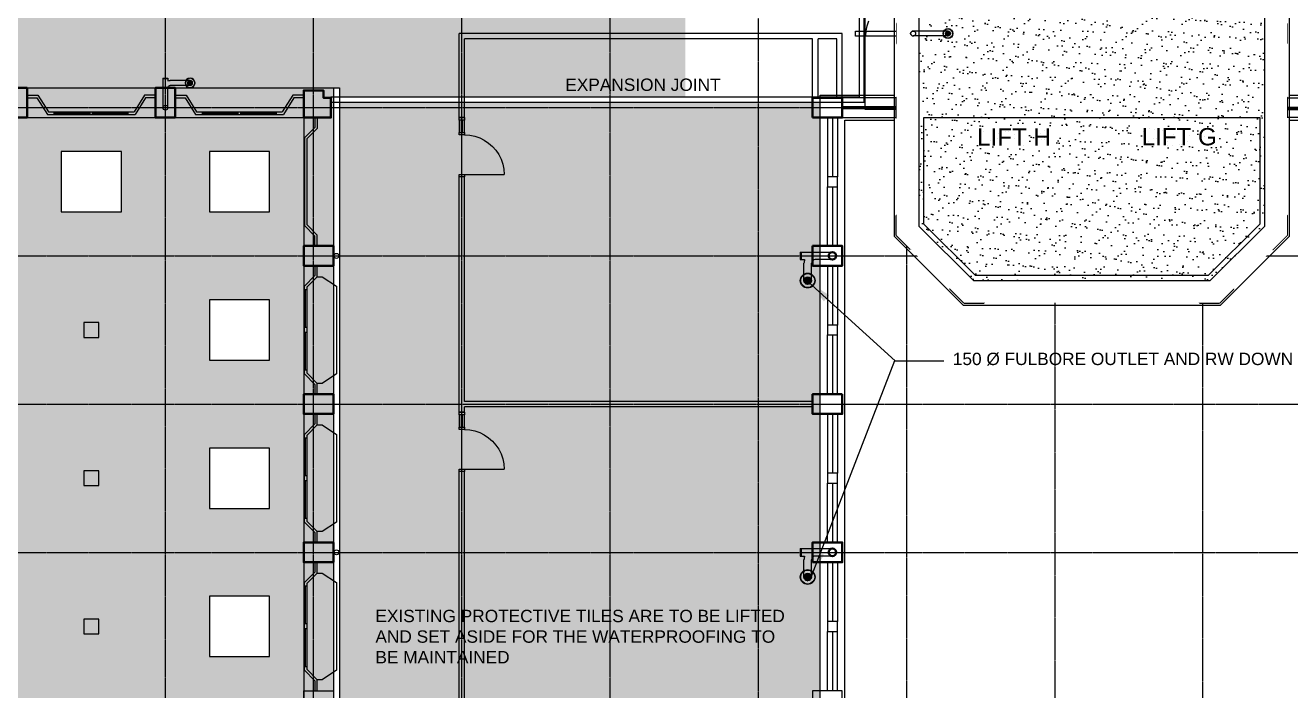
# Model space of a CAD drawing. Header units: millimetres. Extents: x -49883 to 118742, y -18440 to 67826.
# Drawn here: x 6632 to 32242, y 24976 to 38443 of the extents above; entities that cross this region are included whole.
import ezdxf

# ---------------------------------------------------------------- set-up
doc = ezdxf.new("R2010")
doc.units = ezdxf.units.MM
doc.set_wipeout_variables(frame=1)
doc.linetypes.add('PCENTRE', pattern=[50.8, 31.75, -6.35, 6.35, -6.35])
doc.linetypes.add('PCENTRE2', pattern=[28.575, 19.05, -3.175, 3.175, -3.175])
for name, color, linetype in [('Boundaries_and_building_grids', 140, 'PCENTRE2'), ('Fifth Floor - General', 1, 'Continuous'), ('Fifth Floor - Hatch', 1, 'Continuous'), ('Fifth Floor - Roofs', 2, 'Continuous'), ('Fifth Floor - Structural Members', 5, 'Continuous'), ('Fourth Floor - General', 1, 'Continuous'), ('Fourth Floor - Hatch', 1, 'Continuous'), ('Fourth Floor - Roofs', 2, 'Continuous'), ('Fourth Floor - Stairs', 8, 'Continuous'), ('Fourth Floor - Structural Members', 5, 'Continuous'), ('Fourth Floor - Text and Leaders', 1, 'Continuous'), ('Third Floor - Curtain Walls', 1, 'Continuous'), ('Third Floor - Doors Windows and Openings', 1, 'Continuous'), ('Third Floor - Railings', 2, 'Continuous'), ('Third Floor - Stairs', 8, 'Continuous'), ('Third Floor - Structural Members', 5, 'Continuous'), ('Third Floor - Walls', 3, 'Continuous')]:
    doc.layers.add(name, color=color, linetype=linetype)
doc.styles.add('Arial1', font='arial.ttf')
doc.dimstyles.new('ISO-25', dxfattribs={"dimtxt": 2.5, "dimasz": 2.5, "dimexe": 1.25, "dimexo": 0.625, "dimtad": 1, "dimtxsty": 'Standard', "dimcen": 2.5, "dimadec": 0, "dimazin": 0, "dimtfac": 1, "dimtmove": 0, "dimatfit": 3, "dimfxl": 1, "dimarcsym": 0})
pattern_1 = [(0, (0, 0), (0, 314.325), [228.6, -85.725]), (90, (0, 0), (-314.325, 2e-14), [228.6, -85.725])]

# ---------------------------------------------------------------- blocks, each defined once
blk = doc.blocks.new('100Outlet(1)')
at = {"layer": 'Fourth Floor - Roofs', "linetype": 'Continuous', "lineweight": -3}
for p, q in [((-50, 1163), (50, 1163)), ((-50, 0), (-50, 1163)), ((50, 1163), (50, 0))]:
    blk.add_line(p, q, dxfattribs=at)
blk.add_circle((0, 0), 50, dxfattribs=at)
blk = doc.blocks.new('100FullboreOnly')
at = {"layer": 'Fifth Floor - Roofs', "linetype": 'Continuous'}
h = blk.add_hatch(dxfattribs=at)
h.set_pattern_fill('lines', color=256, scale=6.25, style=0)
h.set_pattern_definition([(0, (-14929.808, 245.063), (0, 6.25), [])])
h.paths.add_polyline_path([(-550, -500, -1), (-450, -500, -1)])
at = {"layer": 'Fifth Floor - Roofs', "linetype": 'Continuous', "lineweight": -3}
for p, q in [((-535, -465), (-35, 35)), ((-465, -535), (35, -35))]:
    blk.add_line(p, q, dxfattribs=at)
blk.add_circle((0, 0), 50, dxfattribs=at)
at = {"layer": 'Fifth Floor - Roofs', "linetype": 'Continuous'}
for radius in [100, 93.8, 50, 50]:
    blk.add_circle((-500, -500), radius, dxfattribs=at)
at = {"layer": 'Fifth Floor - Roofs', "linetype": 'Continuous', "lineweight": -3}
blk.add_arc((0, 0), 50, 315, 135, dxfattribs=at)
blk = doc.blocks.new('OffSetFullbore')
at = {"layer": 'Fourth Floor - Roofs', "linetype": 'Continuous'}
h = blk.add_hatch(dxfattribs=at)
h.set_pattern_fill('lines', color=256, scale=6.25, style=0)
h.set_pattern_definition([(0, (-14818.7696, 134.024), (0, 6.25), [])])
h.paths.add_polyline_path([(-550, -500, -1), (-450, -500, -1)])
at = {"layer": 'Fourth Floor - Roofs', "linetype": 'Continuous', "lineweight": -3}
for p, q in [((-600, 50), (0, 50)), ((-600, 50), (-600, -50)), ((-590, 50), (-590, -50)), ((-600, -50), (-541, -50)), ((-550, -500), (-550, -100)), ((-450, -500), (-450, -100)), ((0, -50), (-400, -50))]:
    blk.add_line(p, q, dxfattribs=at)
at = {"layer": 'Fourth Floor - Roofs', "linetype": 'Continuous'}
for radius in [100, 93.8, 50, 50]:
    blk.add_circle((-500, -500), radius, dxfattribs=at)
at = {"layer": 'Fourth Floor - Roofs', "linetype": 'Continuous', "lineweight": -3}
for centre, radius, start, end in [((0, 0), 50, 270, 90), ((-400, -100), 150, 160.5288, 180), ((-400, -100), 50, 90, 180)]:
    blk.add_arc(centre, radius, start, end, dxfattribs=at)
blk = doc.blocks.new('OffSetFullbore150')
at = {"layer": 'Fourth Floor - Roofs', "linetype": 'Continuous'}
h = blk.add_hatch(dxfattribs=at)
h.set_pattern_fill('lines', color=256, scale=9.375, style=0)
h.set_pattern_definition([(0, (-22228.1545, 201.036), (0, 9.375), [])])
h.paths.add_polyline_path([(-575, -500, -1), (-425, -500, -1)])
at = {"layer": 'Fourth Floor - Roofs', "linetype": 'Continuous', "lineweight": -3}
for p, q in [((-650, 75), (0, 75)), ((-650, 75), (-650, -75)), ((-635, 75), (-635, -75)), ((-650, -75), (-562, -75)), ((-575, -500), (-575, -150)), ((-425, -500), (-425, -150)), ((0, -75), (-350, -75))]:
    blk.add_line(p, q, dxfattribs=at)
at = {"layer": 'Fourth Floor - Roofs', "linetype": 'Continuous'}
for radius in [150, 141, 75, 75]:
    blk.add_circle((-500, -500), radius, dxfattribs=at)
at = {"layer": 'Fourth Floor - Roofs', "linetype": 'Continuous', "lineweight": -3}
for centre, radius, start, end in [((0, 0), 75, 270, 90), ((-350, -150), 225, 160.5288, 180), ((-350, -150), 75, 90, 180)]:
    blk.add_arc(centre, radius, start, end, dxfattribs=at)

msp = doc.modelspace()

# ---------------------------------------------------------------- hatches: boundary and pattern name
at = {"layer": 'Fourth Floor - Hatch', "linetype": 'Continuous'}
h = msp.add_hatch(dxfattribs=at)
h.set_pattern_fill('ANGLE', color=8, scale=45, style=0)
h.set_pattern_definition(pattern_1)
h.paths.add_polyline_path([(-1643, 43326), (19993, 43326), (19993, 36986), (12994, 36986), (12994, 37176), (-1643, 37176)])
at = {"layer": 'Fourth Floor - Hatch', "linetype": 'Continuous', "lineweight": -3}
h = msp.add_hatch(dxfattribs=at)
h.set_pattern_fill('DOTS', color=8, scale=75, angle=30, style=0)
h.paths.add_polyline_path([(-14933, 37176), (12867, 37176), (12867, 10046), (9667, 10046), (9667, 9976), (9267, 9976), (9267, 10046), (6667, 10046), (6667, 9976), (6267, 9976), (6267, 10046), (3667, 10046), (3667, 9976), (3267, 9976), (3267, 10046), (667, 10046), (667, 9976), (267, 9976), (267, 10046), (-2333, 10046), (-2333, 9976), (-2733, 9976), (-2733, 10046), (-5333, 10046), (-5333, 9976), (-5733, 9976), (-5733, 10046), (-8333, 10046), (-8333, 9976), (-8733, 9976), (-8733, 10046), (-11333, 10046), (-11333, 9976), (-11733, 9976), (-11733, 10046), (-14933, 10046)])
h.paths.add_polyline_path([(-13643, 11886), (-13643, 10666), (-12423, 10666), (-12423, 11886)])
h.paths.add_polyline_path([(-10643, 11886), (-10643, 10666), (-9423, 10666), (-9423, 11886)])
h.paths.add_polyline_path([(-7643, 11886), (-7643, 10666), (-6423, 10666), (-6423, 11886)])
h.paths.add_polyline_path([(-4643, 11886), (-4643, 10666), (-3423, 10666), (-3423, 11886)])
h.paths.add_polyline_path([(-1643, 11886), (-1643, 10666), (-423, 10666), (-423, 11886)])
h.paths.add_polyline_path([(1357, 11886), (1357, 10666), (2577, 10666), (2577, 11886)])
h.paths.add_polyline_path([(4357, 11886), (4357, 10666), (5577, 10666), (5577, 11886)])
h.paths.add_polyline_path([(7357, 11886), (7357, 10666), (8577, 10666), (8577, 11886)])
h.paths.add_polyline_path([(10357, 11886), (10357, 10666), (11577, 10666), (11577, 11886)])
h.paths.add_polyline_path([(10357, 14886), (10357, 13666), (11577, 13666), (11577, 14886)])
h.paths.add_polyline_path([(10357, 17886), (10357, 16666), (11577, 16666), (11577, 17886)])
h.paths.add_polyline_path([(10357, 20886), (10357, 19666), (11577, 19666), (11577, 20886)])
h.paths.add_polyline_path([(10357, 23886), (10357, 22666), (11577, 22666), (11577, 23886)])
h.paths.add_polyline_path([(10357, 26886), (10357, 25666), (11577, 25666), (11577, 26886)])
h.paths.add_polyline_path([(10357, 29886), (10357, 28666), (11577, 28666), (11577, 29886)])
h.paths.add_polyline_path([(10357, 32886), (10357, 31666), (11577, 31666), (11577, 32886)])
h.paths.add_polyline_path([(10357, 35886), (10357, 34666), (11577, 34666), (11577, 35886)])
h.paths.add_polyline_path([(7357, 35886), (7357, 34666), (8577, 34666), (8577, 35886)])
h.paths.add_polyline_path([(4357, 35886), (4357, 34666), (5577, 34666), (5577, 35886)])
h.paths.add_polyline_path([(1357, 35886), (1357, 34666), (2577, 34666), (2577, 35886)])
h.paths.add_polyline_path([(-1643, 35886), (-1643, 34666), (-423, 34666), (-423, 35886)])
h.paths.add_polyline_path([(-4643, 35886), (-4643, 34666), (-3423, 34666), (-3423, 35886)])
h.paths.add_polyline_path([(-7643, 35886), (-7643, 34666), (-6423, 34666), (-6423, 35886)])
h.paths.add_polyline_path([(-10643, 35886), (-10643, 34666), (-9423, 34666), (-9423, 35886)])
h.paths.add_polyline_path([(-13643, 35886), (-13643, 34666), (-12423, 34666), (-12423, 35886)])
h.paths.add_polyline_path([(-13643, 32886), (-13643, 31666), (-12423, 31666), (-12423, 32886)])
h.paths.add_polyline_path([(-13643, 29886), (-13643, 28666), (-12423, 28666), (-12423, 29886)])
h.paths.add_polyline_path([(-13643, 26886), (-13643, 25666), (-12423, 25666), (-12423, 26886)])
h.paths.add_polyline_path([(-13643, 23886), (-13643, 22666), (-12423, 22666), (-12423, 23886)])
h.paths.add_polyline_path([(-13643, 20886), (-13643, 19666), (-12423, 19666), (-12423, 20886)])
h.paths.add_polyline_path([(-13643, 17886), (-13643, 16666), (-12423, 16666), (-12423, 17886)])
h.paths.add_polyline_path([(-13643, 14886), (-13643, 13666), (-12423, 13666), (-12423, 14886)])
h.paths.add_polyline_path([(-4643, 26886), (-4643, 25666), (-3423, 25666), (-3423, 26886)])
h.paths.add_polyline_path([(-1643, 26886), (-1643, 25666), (-423, 25666), (-423, 26886)])
h.paths.add_polyline_path([(1357, 26886), (1357, 25666), (2577, 25666), (2577, 26886)])
h.paths.add_polyline_path([(-4643, 23886), (-4643, 22666), (-3423, 22666), (-3423, 23886)])
h.paths.add_polyline_path([(-1643, 23886), (-1643, 22666), (-423, 22666), (-423, 23886)])
h.paths.add_polyline_path([(1357, 23886), (1357, 22666), (2577, 22666), (2577, 23886)])
h.paths.add_polyline_path([(-4643, 20886), (-4643, 19666), (-3423, 19666), (-3423, 20886)])
h.paths.add_polyline_path([(-1643, 20886), (-1643, 19666), (-423, 19666), (-423, 20886)])
h.paths.add_polyline_path([(1357, 20886), (1357, 19666), (2577, 19666), (2577, 20886)])
at = {"layer": 'Fourth Floor - Hatch', "linetype": 'Continuous'}
h = msp.add_hatch(dxfattribs=at)
h.set_pattern_fill('ANGLE', color=8, scale=45, style=0)
h.set_pattern_definition(pattern_1)
h.paths.add_polyline_path([(12994, 36886), (22717, 36886), (22717, 14886), (12994, 14886)])

# ---------------------------------------------------------------- linework, layer by layer
at = {"layer": 'Boundaries_and_building_grids', "color": 140, "linetype": 'PCENTRE', "lineweight": -3}
for p, q in [((9467, -11774), (9467, 60140)), ((12467, -11774), (12467, 60145)), ((15467, -11774), (15467, 60150)), ((18467, -11774), (18467, 60156)), ((21467, 60161), (21467, -11774)), ((24467, 60167), (24467, -6274)), ((27467, 60172), (27467, -6274)), ((30467, -6274), (30467, 60177)), ((-49883, 36776), (47817, 36776)), ((-49883, 33776), (47817, 33776)), ((-49883, 30776), (47817, 30776)), ((-49883, 27776), (47817, 27776))]:
    msp.add_line(p, q, dxfattribs=at)
at = {"layer": 'Fifth Floor - Structural Members', "color": 8, "linetype": 'Continuous', "lineweight": -3}
msp.add_circle((9467, 36776, 13800), 50, dxfattribs=at)
at = {"layer": 'Fourth Floor - Roofs', "color": 1, "linetype": 'Continuous', "lineweight": -3}
for p, q in [((23627, 36736, 13800), (23627, 42816, 13800)), ((23507, 42576, 13800), (23507, 36986, 13800)), ((23607, 36886, 13800), (23607, 42676, 13800)), ((-14933, 37176, 13800), (12867, 37176, 13800)), ((23507, 36986, 13800), (12817, 36986, 13800)), ((12817, 36886, 13800), (23607, 36886, 13800)), ((24267, 36736, 13800), (23627, 36736, 13800)), ((32167, 36736, 13800), (33007, 36736, 13800))]:
    msp.add_line(p, q, dxfattribs=at)
at = {"layer": 'Fourth Floor - Roofs', "color": 2, "linetype": 'Continuous', "lineweight": -3}
for p, q in [((12867, 37176, 13800), (12867, 9601, 13800)), ((12867, 37176, 13800), (12994, 37176, 13800)), ((12994, 37176, 13800), (12994, 9601, 13800))]:
    msp.add_line(p, q, dxfattribs=at)
at = {"layer": 'Fourth Floor - Roofs', "color": 3, "linetype": 'Continuous'}
for p, q in [((22717, 37026, 13800), (24217, 37026, 13800)), ((22717, 12526, 13800), (22717, 37026, 13800)), ((23217, 36526, 13800), (24217, 36526, 13800)), ((23217, 13026, 13800), (23217, 36526, 13800)), ((32217, 36526, 13800), (33117, 36526, 13800))]:
    msp.add_line(p, q, dxfattribs=at)
at = {"layer": 'Fourth Floor - Roofs', "color": 3, "linetype": 'Continuous', "lineweight": -3}
msp.add_line((32217, 37026, 13800), (33617, 37026, 13800), dxfattribs=at)
at = {"layer": 'Fourth Floor - Roofs', "color": 1, "linetype": 'Continuous'}
for p, q in [((-14333, 36576, 13800), (12267, 36576, 13800)), ((12267, 36576, 13800), (12267, 10046, 13800))]:
    msp.add_line(p, q, dxfattribs=at)
at = {"layer": 'Fourth Floor - Roofs', "color": 1, "linetype": 'Continuous', "lineweight": -3, "elevation": 13800}
for points in [[(7357, 35886), (7357, 34666), (8577, 34666), (8577, 35886)], [(10357, 35886), (10357, 34666), (11577, 34666), (11577, 35886)], [(10357, 32886), (10357, 31666), (11577, 31666), (11577, 32886)], [(7817, 32426), (7817, 32126), (8117, 32126), (8117, 32426)], [(10357, 29886), (10357, 28666), (11577, 28666), (11577, 29886)], [(7817, 29426), (7817, 29126), (8117, 29126), (8117, 29426)], [(7817, 29426), (7817, 29126), (8117, 29126), (8117, 29426)], [(10357, 26886), (10357, 25666), (11577, 25666), (11577, 26886)], [(7817, 26426), (7817, 26126), (8117, 26126), (8117, 26426)]]:
    msp.add_lwpolyline(points, close=True, dxfattribs=at)
at = {"layer": 'Fourth Floor - Roofs', "color": 1, "linetype": 'Continuous', "lineweight": -3}
for centre in [(12931, 33776, 13800), (12931, 27776, 13800)]:
    msp.add_circle(centre, 50, dxfattribs=at)
at = {"layer": 'Fourth Floor - Stairs', "color": 8, "linetype": 'Continuous'}
for p, q in [((25465, 34848, 13800), (27565, 36498, 13800)), ((25465, 36498, 13800), (27565, 34848, 13800)), ((28901, 34848, 13800), (31001, 36498, 13800)), ((28901, 36498, 13800), (31001, 34848, 13800))]:
    msp.add_line(p, q, dxfattribs=at)
at = {"layer": 'Fourth Floor - Stairs', "color": 8, "linetype": 'Continuous', "elevation": 13800}
for points in [[(27565, 34848), (25465, 34848), (25465, 36498), (27565, 36498), (27565, 34848)], [(31001, 34848), (28901, 34848), (28901, 36498), (31001, 36498), (31001, 34848)]]:
    msp.add_lwpolyline(points, dxfattribs=at)
at = {"layer": 'Fourth Floor - Structural Members', "color": 5, "linetype": 'Continuous', "elevation": 13800}
for points in [[(24517, 36976), (24517, 38476), (24267, 38476), (24267, 38076), (24367, 38076), (24367, 36976)], [(31917, 36976), (31917, 38476), (32167, 38476), (32167, 38076), (32067, 38076), (32067, 36976)], [(24367, 36576), (24517, 36576), (24517, 34593), (24367, 34593)], [(31917, 36576), (32067, 36576), (32067, 34593), (31917, 34593)], [(24727, 34087), (25528, 33285), (25422, 33179), (24621, 33981)], [(30906, 33285), (31708, 34087), (31814, 33981), (31012, 33179)], [(26034, 33076), (30400, 33076), (30400, 32926), (26034, 32926)]]:
    msp.add_lwpolyline(points, close=True, dxfattribs=at)
at = {"layer": 'Fourth Floor - Structural Members', "color": 8, "linetype": 'Continuous', "lineweight": 50, "elevation": 13800}
for points in [[(6667, 36576), (6667, 37176), (6267, 37176), (6267, 36576)], [(9667, 36576), (9667, 37176), (9267, 37176), (9267, 36576)], [(12817, 36976), (12667, 36976), (12667, 37126), (12267, 37126), (12267, 36576), (12817, 36576)], [(22567, 36576), (22567, 36976), (23167, 36976), (23167, 36576)], [(12867, 33576), (12267, 33576), (12267, 33976), (12867, 33976)], [(22567, 33976), (22567, 33576), (23167, 33576), (23167, 33976)], [(12867, 30976), (12867, 30576), (12267, 30576), (12267, 30976)], [(23167, 30976), (22567, 30976), (22567, 30576), (23167, 30576)], [(12867, 27576), (12867, 27976), (12267, 27976), (12267, 27576)], [(22567, 27576), (23167, 27576), (23167, 27976), (22567, 27976)]]:
    msp.add_lwpolyline(points, close=True, dxfattribs=at)
at = {"layer": 'Fourth Floor - Structural Members', "color": 5, "linetype": 'Continuous', "lineweight": 50, "elevation": 13800}
msp.add_lwpolyline([(24267, 36576), (24667, 36576), (24667, 36976), (24267, 36976), (24267, 36576)], dxfattribs=at)
for points in [[(32167, 36576), (32167, 36976), (31767, 36976), (31767, 36576)], [(24550, 33910), (24833, 34193), (24667, 34593), (24267, 34593), (24267, 34193)], [(31767, 34593), (32167, 34593), (32167, 34193), (31884, 33910), (31602, 34193)], [(25634, 33391), (26034, 33226), (26034, 32826), (25634, 32826), (25352, 33109)], [(31083, 33109), (30800, 33391), (30400, 33226), (30400, 32826), (30800, 32826)]]:
    msp.add_lwpolyline(points, close=True, dxfattribs=at)
at = {"layer": 'Fourth Floor - Structural Members', "color": 8, "linetype": 'Continuous', "lineweight": 50}
for centre in [(22967, 33776, 13800), (22967, 27776, 13800)]:
    msp.add_circle(centre, 75, dxfattribs=at)
at = {"layer": 'Third Floor - Curtain Walls', "color": 3, "linetype": 'Continuous', "elevation": 10350}
for points in [[(22867, 35176), (23067, 35176), (23067, 35376), (22867, 35376), (22867, 35176)], [(22867, 32176), (23067, 32176), (23067, 32376), (22867, 32376), (22867, 32176)], [(22867, 29176), (23067, 29176), (23067, 29376), (22867, 29376), (22867, 29176)], [(22867, 26176), (23067, 26176), (23067, 26376), (22867, 26376), (22867, 26176)]]:
    msp.add_lwpolyline(points, dxfattribs=at)
at = {"layer": 'Third Floor - Doors Windows and Openings'}
for p, q in [((23649, 38330, 10350), (23669, 38433, 10350)), ((23669, 38433, 10350), (23703, 38532, 10350)), ((23642, 38226, 10350), (23649, 38330, 10350)), ((15522, 36226, 10350), (15627, 36219, 10350)), ((15627, 36219, 10350), (15729, 36198, 10350)), ((15729, 36198, 10350), (15828, 36165, 10350)), ((15828, 36165, 10350), (15922, 36119, 10350)), ((15922, 36119, 10350), (16009, 36060, 10350)), ((16009, 36060, 10350), (16088, 35991, 10350)), ((16088, 35991, 10350), (16157, 35913, 10350)), ((16157, 35913, 10350), (16215, 35826, 10350)), ((16215, 35826, 10350), (16261, 35732, 10350)), ((16261, 35732, 10350), (16295, 35633, 10350)), ((16295, 35633, 10350), (16315, 35530, 10350)), ((16315, 35530, 10350), (16322, 35426, 10350)), ((15522, 30261, 10350), (15627, 30254, 10350)), ((15627, 30254, 10350), (15729, 30233, 10350)), ((15729, 30233, 10350), (15828, 30200, 10350)), ((15828, 30200, 10350), (15922, 30154, 10350)), ((15922, 30154, 10350), (16009, 30095, 10350)), ((16009, 30095, 10350), (16088, 30026, 10350)), ((16088, 30026, 10350), (16157, 29948, 10350)), ((16157, 29948, 10350), (16215, 29861, 10350)), ((16215, 29861, 10350), (16261, 29767, 10350)), ((16261, 29767, 10350), (16295, 29668, 10350)), ((16295, 29668, 10350), (16315, 29565, 10350)), ((16315, 29565, 10350), (16322, 29461, 10350))]:
    msp.add_line(p, q, dxfattribs=at)
at = {"layer": 'Third Floor - Doors Windows and Openings', "linetype": 'Continuous'}
for p, q in [((24442, 38226, 10350), (23642, 38226, 10350)), ((24442, 37026, 10350), (24442, 38176, 10350)), ((24467, 37026, 10350), (24467, 38176, 10350)), ((24492, 37026, 10350), (24492, 38176, 10350)), ((15412, 36526, 10350), (15412, 36276, 10350)), ((15462, 36276, 10350), (15462, 36526, 10350)), ((15472, 36526, 10350), (15472, 36276, 10350)), ((15522, 36276, 10350), (15522, 36526, 10350)), ((15522, 35426, 10350), (16322, 35426, 10350)), ((15412, 30561, 10350), (15412, 30311, 10350)), ((15462, 30311, 10350), (15462, 30561, 10350)), ((15472, 30561, 10350), (15472, 30311, 10350)), ((15522, 30311, 10350), (15522, 30561, 10350)), ((15522, 29461, 10350), (16322, 29461, 10350))]:
    msp.add_line(p, q, dxfattribs=at)
at = {"layer": 'Third Floor - Doors Windows and Openings', "color": 1, "linetype": 'Continuous'}
for p, q in [((23167, 36796, 10350), (24267, 36796, 10350)), ((24267, 36776, 10350), (23167, 36776, 10350)), ((23167, 36756, 10350), (24267, 36756, 10350)), ((33127, 36776, 10350), (32167, 36776, 10350)), ((32167, 36756, 10350), (33127, 36756, 10350)), ((22867, 36576, 10350), (22867, 35376, 10350)), ((22867, 36576, 10350), (23067, 36576, 10350)), ((22967, 36576, 10350), (22967, 35376, 10350)), ((23067, 36576, 10350), (23067, 35376, 10350)), ((22867, 33976, 10350), (22867, 35176, 10350)), ((22967, 35176, 10350), (22967, 33976, 10350)), ((23067, 33976, 10350), (23067, 35176, 10350)), ((23067, 33976, 10350), (22867, 33976, 10350)), ((22867, 33576, 10350), (22867, 32376, 10350)), ((22867, 33576, 10350), (23067, 33576, 10350)), ((22967, 33576, 10350), (22967, 32376, 10350)), ((23067, 33576, 10350), (23067, 32376, 10350)), ((22867, 30976, 10350), (22867, 32176, 10350)), ((22967, 32176, 10350), (22967, 30976, 10350)), ((23067, 30976, 10350), (23067, 32176, 10350)), ((23067, 30976, 10350), (22867, 30976, 10350)), ((22867, 30576, 10350), (22867, 29376, 10350)), ((22867, 30576, 10350), (23067, 30576, 10350)), ((22967, 30576, 10350), (22967, 29376, 10350)), ((23067, 30576, 10350), (23067, 29376, 10350)), ((22867, 27976, 10350), (22867, 29176, 10350)), ((22967, 29176, 10350), (22967, 27976, 10350)), ((23067, 27976, 10350), (23067, 29176, 10350)), ((23067, 27976, 10350), (22867, 27976, 10350)), ((22867, 27576, 10350), (22867, 26376, 10350)), ((22867, 27576, 10350), (23067, 27576, 10350)), ((22967, 27576, 10350), (22967, 26376, 10350)), ((23067, 27576, 10350), (23067, 26376, 10350)), ((22867, 24976, 10350), (22867, 26176, 10350)), ((22967, 26176, 10350), (22967, 24976, 10350)), ((23067, 24976, 10350), (23067, 26176, 10350)), ((23067, 24976, 10350), (22867, 24976, 10350))]:
    msp.add_line(p, q, dxfattribs=at)
at = {"layer": 'Third Floor - Doors Windows and Openings', "linetype": 'Continuous', "elevation": 10350}
for points in [[(24492, 38176), (24492, 38226), (24442, 38226), (24442, 38176), (24492, 38176)], [(24492, 36976), (24492, 37026), (24442, 37026), (24442, 36976), (24492, 36976)], [(15522, 36526), (15412, 36526), (15412, 36576), (15522, 36576), (15522, 36526)], [(15522, 36226), (15412, 36226), (15412, 36276), (15522, 36276), (15522, 36226)], [(15522, 35376), (15412, 35376), (15412, 35426), (15522, 35426), (15522, 35376)], [(15522, 30561), (15412, 30561), (15412, 30611), (15522, 30611), (15522, 30561)], [(15522, 30261), (15412, 30261), (15412, 30311), (15522, 30311), (15522, 30261)], [(15522, 29411), (15412, 29411), (15412, 29461), (15522, 29461), (15522, 29411)]]:
    msp.add_lwpolyline(points, dxfattribs=at)
at = {"layer": 'Third Floor - Doors Windows and Openings', "color": 1, "linetype": 'Continuous', "elevation": 10350}
for points in [[(23167, 36576), (24267, 36576), (24267, 36976), (23167, 36976), (23167, 36576)], [(32167, 36976), (33127, 36976), (33127, 36576), (32167, 36576), (32167, 36976)]]:
    msp.add_lwpolyline(points, dxfattribs=at)
at = {"layer": 'Third Floor - Railings', "linetype": 'Continuous'}
for p, q in [((6667, 37026, 10350), (6888, 37026, 10350)), ((6667, 36976, 10350), (6667, 37026, 10350)), ((6667, 36976, 10350), (6867, 36976, 10350)), ((6867, 36976, 10350), (7079, 36639, 10350)), ((6888, 37026, 10350), (7100, 36689, 10350)), ((9046, 37026, 10350), (8834, 36689, 10350)), ((9067, 36976, 10350), (8855, 36639, 10350)), ((9267, 37026, 10350), (9046, 37026, 10350)), ((9267, 36976, 10350), (9067, 36976, 10350)), ((9267, 36976, 10350), (9267, 37026, 10350)), ((9667, 36976, 10350), (9667, 37026, 10350)), ((9667, 37026, 10350), (9888, 37026, 10350)), ((9667, 36976, 10350), (9867, 36976, 10350)), ((9867, 36976, 10350), (10079, 36639, 10350)), ((9888, 37026, 10350), (10100, 36689, 10350)), ((12046, 37026, 10350), (11834, 36689, 10350)), ((12067, 36976, 10350), (11855, 36639, 10350)), ((12267, 37026, 10350), (12046, 37026, 10350)), ((12267, 36976, 10350), (12067, 36976, 10350)), ((12267, 36976, 10350), (12267, 37026, 10350)), ((7079, 36639, 10350), (8855, 36639, 10350)), ((7100, 36689, 10350), (8834, 36689, 10350)), ((7217, 36639, 10350), (7217, 36689, 10350)), ((7217, 36664, 10350), (7942, 36664, 10350)), ((7942, 36639, 10350), (7942, 36689, 10350)), ((7992, 36639, 10350), (7992, 36689, 10350)), ((7992, 36664, 10350), (8717, 36664, 10350)), ((8717, 36639, 10350), (8717, 36689, 10350)), ((10079, 36639, 10350), (11855, 36639, 10350)), ((10100, 36689, 10350), (11834, 36689, 10350)), ((10217, 36639, 10350), (10217, 36689, 10350)), ((10217, 36664, 10350), (10942, 36664, 10350)), ((10942, 36639, 10350), (10942, 36689, 10350)), ((10992, 36639, 10350), (10992, 36689, 10350)), ((10992, 36664, 10350), (11717, 36664, 10350)), ((11717, 36639, 10350), (11717, 36689, 10350)), ((12492, 36376, 10350), (12280, 36164, 10350)), ((12492, 36576, 10350), (12492, 36376, 10350)), ((12542, 36576, 10350), (12542, 36355, 10350)), ((12280, 36164, 10350), (12280, 34388, 10350)), ((12542, 36355, 10350), (12330, 36143, 10350)), ((12330, 36143, 10350), (12330, 34409, 10350)), ((12492, 34176, 10350), (12280, 34388, 10350)), ((12542, 34196, 10350), (12330, 34409, 10350)), ((12492, 33976, 10350), (12492, 34176, 10350)), ((12542, 33976, 10350), (12542, 34196, 10350)), ((12492, 33576, 10350), (12492, 33376, 10350)), ((12542, 33355, 10350), (12542, 33576, 10350)), ((12492, 33376, 10350), (12280, 33164, 10350)), ((12542, 33355, 10350), (12330, 33143, 10350)), ((12280, 31388, 10350), (12280, 33164, 10350)), ((12330, 33090, 10350), (12280, 33090, 10350)), ((12305, 32326, 10350), (12305, 33090, 10350)), ((12330, 33143, 10350), (12330, 31409, 10350)), ((12330, 32326, 10350), (12280, 32326, 10350)), ((12330, 32226, 10350), (12280, 32226, 10350)), ((12305, 31461, 10350), (12305, 32226, 10350)), ((12330, 31461, 10350), (12280, 31461, 10350)), ((12492, 31176, 10350), (12280, 31388, 10350)), ((12542, 31196, 10350), (12330, 31409, 10350)), ((12492, 31176, 10350), (12492, 30976, 10350)), ((12542, 30976, 10350), (12542, 31196, 10350)), ((12492, 30576, 10350), (12492, 30376, 10350)), ((12542, 30355, 10350), (12542, 30576, 10350)), ((12492, 30376, 10350), (12280, 30164, 10350)), ((12542, 30355, 10350), (12330, 30143, 10350)), ((12280, 28388, 10350), (12280, 30164, 10350)), ((12330, 30090, 10350), (12280, 30090, 10350)), ((12305, 29326, 10350), (12305, 30090, 10350)), ((12330, 30143, 10350), (12330, 28409, 10350)), ((12330, 29326, 10350), (12280, 29326, 10350)), ((12330, 29226, 10350), (12280, 29226, 10350)), ((12305, 28461, 10350), (12305, 29226, 10350)), ((12330, 28461, 10350), (12280, 28461, 10350)), ((12492, 28176, 10350), (12280, 28388, 10350)), ((12542, 28196, 10350), (12330, 28409, 10350)), ((12492, 28176, 10350), (12492, 27976, 10350)), ((12542, 27976, 10350), (12542, 28196, 10350)), ((12492, 27576, 10350), (12492, 27376, 10350)), ((12542, 27355, 10350), (12542, 27576, 10350)), ((12492, 27376, 10350), (12280, 27164, 10350)), ((12280, 25388, 10350), (12280, 27164, 10350)), ((12542, 27355, 10350), (12330, 27143, 10350)), ((12330, 27090, 10350), (12280, 27090, 10350)), ((12305, 26326, 10350), (12305, 27090, 10350)), ((12330, 27143, 10350), (12330, 25409, 10350)), ((12330, 26326, 10350), (12280, 26326, 10350)), ((12330, 26226, 10350), (12280, 26226, 10350)), ((12305, 25461, 10350), (12305, 26226, 10350)), ((12330, 25461, 10350), (12280, 25461, 10350)), ((12492, 25176, 10350), (12280, 25388, 10350)), ((12542, 25196, 10350), (12330, 25409, 10350)), ((12492, 25176, 10350), (12492, 24976, 10350)), ((12542, 24976, 10350), (12542, 25196, 10350))]:
    msp.add_line(p, q, dxfattribs=at)
at = {"layer": 'Third Floor - Railings', "linetype": 'Continuous', "elevation": 10350}
for points in [[(12542, 33355), (12642, 33355), (12930, 33164), (12930, 31388), (12642, 31196), (12542, 31196)], [(12542, 30355), (12642, 30355), (12930, 30164), (12930, 28388), (12642, 28196), (12542, 28196)], [(12542, 27355), (12642, 27355), (12930, 27164), (12930, 25388), (12642, 25196), (12542, 25196)]]:
    msp.add_lwpolyline(points, dxfattribs=at)
at = {"layer": 'Third Floor - Stairs', "color": 8, "linetype": 'Continuous'}
for p, q in [((25465, 34848, 10350), (27565, 36498, 10350)), ((25465, 36498, 10350), (27565, 34848, 10350)), ((28901, 34848, 10350), (31001, 36498, 10350)), ((28901, 36498, 10350), (31001, 34848, 10350))]:
    msp.add_line(p, q, dxfattribs=at)
at = {"layer": 'Third Floor - Stairs', "color": 8, "linetype": 'Continuous', "elevation": 10350}
for points in [[(27565, 34848), (25465, 34848), (25465, 36498), (27565, 36498), (27565, 34848)], [(31001, 34848), (28901, 34848), (28901, 36498), (31001, 36498), (31001, 34848)]]:
    msp.add_lwpolyline(points, dxfattribs=at)
at = {"layer": 'Third Floor - Structural Members', "color": 5, "linetype": 'Continuous', "elevation": 10350}
for points in [[(6667, 36576), (6667, 37176), (6267, 37176), (6267, 36576)], [(9667, 36576), (9667, 37176), (9267, 37176), (9267, 36576)], [(12817, 36976), (12667, 36976), (12667, 37126), (12267, 37126), (12267, 36576), (12817, 36576)], [(22567, 36576), (22567, 36976), (23167, 36976), (23167, 36576)], [(27917, 36576), (28517, 36576), (28517, 36976), (27917, 36976)], [(32167, 36576), (32167, 36976), (31767, 36976), (31767, 36576)], [(24550, 33910), (24833, 34193), (24667, 34593), (24267, 34593), (24267, 34193)], [(31767, 34593), (32167, 34593), (32167, 34193), (31884, 33910), (31602, 34193)], [(12867, 33576), (12267, 33576), (12267, 33976), (12867, 33976)], [(22567, 33976), (22567, 33576), (23167, 33576), (23167, 33976)], [(25634, 33391), (26034, 33226), (26034, 32826), (25634, 32826), (25352, 33109)], [(31083, 33109), (30800, 33391), (30400, 33226), (30400, 32826), (30800, 32826)], [(12867, 30976), (12867, 30576), (12267, 30576), (12267, 30976)], [(23167, 30976), (22567, 30976), (22567, 30576), (23167, 30576)], [(12867, 27576), (12867, 27976), (12267, 27976), (12267, 27576)], [(22567, 27576), (23167, 27576), (23167, 27976), (22567, 27976)], [(12867, 24976), (12867, 24576), (12267, 24576), (12267, 24976)], [(23167, 24976), (22567, 24976), (22567, 24576), (23167, 24576)]]:
    msp.add_lwpolyline(points, close=True, dxfattribs=at)
msp.add_lwpolyline([(24267, 36576), (24667, 36576), (24667, 36976), (24267, 36976), (24267, 36576)], dxfattribs=at)
at = {"layer": 'Third Floor - Structural Members', "color": 5, "linetype": 'Continuous', "lineweight": -3}
for centre, radius in [((9467, 36776, 10350), 50), ((22967, 27776, 10350), 75)]:
    msp.add_circle(centre, radius, dxfattribs=at)
at = {"layer": 'Third Floor - Structural Members', "linetype": 'Continuous', "lineweight": -3}
msp.add_circle((22965, 33774, 10350), 75, dxfattribs=at)
at = {"layer": 'Third Floor - Walls', "color": 3, "linetype": 'Continuous'}
for p, q in [((23167, 38276, 10350), (15412, 38276, 10350)), ((15412, 36576, 10350), (15412, 38276, 10350)), ((15522, 36576, 10350), (15522, 38166, 10350)), ((22567, 38166, 10350), (15522, 38166, 10350)), ((22567, 36976, 10350), (22567, 38166, 10350)), ((22677, 36976, 10350), (22677, 38166, 10350)), ((23057, 38166, 10350), (22677, 38166, 10350)), ((23057, 36976, 10350), (23057, 38166, 10350)), ((23167, 38166, 10350), (23167, 38276, 10350)), ((23167, 36976, 10350), (23167, 38166, 10350)), ((22567, 36976, 10350), (22677, 36976, 10350)), ((23167, 36976, 10350), (23057, 36976, 10350)), ((24667, 36686, 10350), (25706, 36686, 10350)), ((24667, 36576, 10350), (24667, 36686, 10350)), ((25706, 36576, 10350), (25706, 36686, 10350)), ((27306, 36576, 10350), (27306, 36686, 10350)), ((27306, 36686, 10350), (27917, 36686, 10350)), ((27917, 36686, 10350), (27917, 36576, 10350)), ((28517, 36686, 10350), (29129, 36686, 10350)), ((28517, 36686, 10350), (28517, 36576, 10350)), ((29129, 36576, 10350), (29129, 36686, 10350)), ((30729, 36686, 10350), (31767, 36686, 10350)), ((30729, 36576, 10350), (30729, 36686, 10350)), ((31767, 36576, 10350), (31767, 36686, 10350)), ((15522, 36576, 10350), (15412, 36576, 10350)), ((24367, 34593, 10350), (24367, 36576, 10350)), ((24477, 36576, 10350), (24367, 36576, 10350)), ((24477, 34593, 10350), (24477, 36576, 10350)), ((24557, 34593, 10350), (24557, 36576, 10350)), ((24667, 36576, 10350), (24557, 36576, 10350)), ((24667, 34593, 10350), (24667, 36576, 10350)), ((24667, 36576, 10350), (25706, 36576, 10350)), ((27306, 36576, 10350), (27917, 36576, 10350)), ((28517, 36576, 10350), (29129, 36576, 10350)), ((30729, 36576, 10350), (31767, 36576, 10350)), ((31767, 36576, 10350), (31767, 34593, 10350)), ((31877, 36576, 10350), (31877, 34593, 10350)), ((31927, 34593, 10350), (31927, 36576, 10350)), ((32067, 36576, 10350), (31927, 36576, 10350)), ((32067, 34593, 10350), (32067, 36576, 10350)), ((15412, 30611, 10350), (15412, 35376, 10350)), ((15522, 35376, 10350), (15412, 35376, 10350)), ((15522, 30831, 10350), (15522, 35376, 10350)), ((24477, 34593, 10350), (24367, 34593, 10350)), ((24667, 34593, 10350), (24557, 34593, 10350)), ((31767, 34593, 10350), (31877, 34593, 10350)), ((32067, 34593, 10350), (31927, 34593, 10350)), ((24621, 33981, 10350), (24720, 34080, 10350)), ((24720, 34080, 10350), (25521, 33278, 10350)), ((24833, 34193, 10350), (24755, 34115, 10350)), ((25557, 33314, 10350), (24755, 34115, 10350)), ((25634, 33391, 10350), (24833, 34193, 10350)), ((31602, 34193, 10350), (30800, 33391, 10350)), ((31679, 34115, 10350), (30878, 33314, 10350)), ((31715, 34080, 10350), (30913, 33278, 10350)), ((31602, 34193, 10350), (31679, 34115, 10350)), ((31814, 33981, 10350), (31715, 34080, 10350)), ((24621, 33981, 10350), (25422, 33179, 10350)), ((31814, 33981, 10350), (31012, 33179, 10350)), ((25634, 33391, 10350), (25557, 33314, 10350)), ((30800, 33391, 10350), (30878, 33314, 10350)), ((25422, 33179, 10350), (25521, 33278, 10350)), ((26034, 33226, 10350), (26034, 33116, 10350)), ((30400, 33226, 10350), (26034, 33226, 10350)), ((30400, 33116, 10350), (26034, 33116, 10350)), ((26034, 33066, 10350), (30400, 33066, 10350)), ((26034, 32926, 10350), (26034, 33066, 10350)), ((30400, 33226, 10350), (30400, 33116, 10350)), ((30400, 33066, 10350), (30400, 32926, 10350)), ((31012, 33179, 10350), (30913, 33278, 10350)), ((26034, 32926, 10350), (30400, 32926, 10350)), ((22567, 30831, 10350), (15522, 30831, 10350)), ((22567, 30721, 10350), (22567, 30831, 10350)), ((15522, 30611, 10350), (15412, 30611, 10350)), ((22567, 30721, 10350), (15522, 30721, 10350)), ((15522, 30611, 10350), (15522, 30721, 10350)), ((15412, 21611, 10350), (15412, 29411, 10350)), ((15522, 29411, 10350), (15412, 29411, 10350)), ((15522, 21831, 10350), (15522, 29411, 10350))]:
    msp.add_line(p, q, dxfattribs=at)

# ---------------------------------------------------------------- block references
at = {"layer": 'Fourth Floor - General', "linetype": 'Continuous', "lineweight": -3, "rotation": 89.99999999999999}
msp.add_blockref('100Outlet(1)', (24600, 38276, 13800), dxfattribs=at)
at = {"layer": 'Fourth Floor - Roofs', "color": 1, "linetype": 'Continuous', "lineweight": -3, "xscale": -1, "rotation": 89.99999999999999}
msp.add_blockref('OffSetFullbore', (9467, 36776, 13800), dxfattribs=at)
at = {"layer": 'Fourth Floor - Roofs', "color": 1, "linetype": 'Continuous', "lineweight": -3}
for p in [(22967, 33776, 13800), (22967, 27776, 13800)]:
    msp.add_blockref('OffSetFullbore150', p, dxfattribs=at)

# ---------------------------------------------------------------- texts
at = {"layer": 'Fourth Floor - Text and Leaders', "color": 2, "linetype": 'Continuous', "char_height": 250, "attachment_point": 1, "style": 'Arial1'}
for s, insert in [('EXPANSION JOINT', (17561, 37365, 13800)), ('150 Ø FULBORE OUTLET AND RW DOWN PIPE', (25404, 31816, 13800))]:
    msp.add_mtext(s, dxfattribs=dict(at, insert=insert))
at = {"layer": 'Fourth Floor - Text and Leaders', "color": 2, "linetype": 'Continuous', "insert": (13718, 26613, 13800), "char_height": 250, "width": 8467.74, "attachment_point": 1, "style": 'Arial1'}
msp.add_mtext('EXISTING PROTECTIVE TILES ARE TO BE LIFTED AND SET ASIDE FOR THE WATERPROOFING TO BE MAINTAINED', dxfattribs=at)

# ---------------------------------------------------------------- leaders
at = {"layer": 'Fourth Floor - Text and Leaders', "color": 5, "linetype": 'Continuous', "lineweight": -3}
for points in [[(22479, 33254, 13800), (24240, 31653, 13800), (25222, 31653, 13800)], [(22541, 27291, 13800), (24233, 31659, 13800)]]:
    msp.add_leader(points, dimstyle='ISO-25', override={"dimscale": 1, "dimasz": 500, "dimclrd": 1}, dxfattribs=at)

# ---------------------------------------------------------------- next in the draw order: wipeouts: each hides what was drawn before it
at = {"color": 7, "linetype": 'Continuous', "lineweight": -3}
msp.add_wipeout([(24267, 43859), (25634, 45226), (30800, 45226), (32167, 43859), (32167, 34193), (30800, 32826), (25634, 32826), (24267, 34193)], dxfattribs=at).translate(0, 0, 17250).dxf.layer = 'Fifth Floor - General'

# ---------------------------------------------------------------- next in the draw order: hatches: boundary and pattern name
at = {"layer": 'Fifth Floor - Hatch', "linetype": 'Continuous', "lineweight": -3}
h = msp.add_hatch(dxfattribs=at)
h.set_pattern_fill('AR-SAND', color=61, scale=7.5, angle=30, style=0)
h.paths.add_polyline_path([(25821, 44776), (30614, 44776), (31717, 43672), (31717, 34379), (30614, 33276), (25821, 33276), (24717, 34379), (24717, 43672)])

# ---------------------------------------------------------------- next in the draw order: linework, layer by layer
at = {"layer": 'Fifth Floor - Roofs', "color": 3, "linetype": 'Continuous'}
for p, q in [((24217, 43879, 17250), (24217, 34172, 17250)), ((32217, 34172, 17250), (32217, 43879, 17250)), ((24717, 43672, 17250), (24717, 34379, 17250)), ((31717, 34379, 17250), (31717, 43672, 17250)), ((24717, 34379, 17250), (25821, 33276, 17250)), ((30614, 33276, 17250), (31717, 34379, 17250)), ((24217, 34172, 17250), (25614, 32776, 17250)), ((30821, 32776, 17250), (32217, 34172, 17250)), ((25821, 33276, 17250), (30614, 33276, 17250)), ((25614, 32776, 17250), (30821, 32776, 17250))]:
    msp.add_line(p, q, dxfattribs=at)
at = {"layer": 'Fourth Floor - Structural Members', "color": 5, "linetype": 'Continuous', "elevation": 13800}
msp.add_lwpolyline([(31617, 36576), (31617, 34421), (30572, 33376), (25862, 33376), (24817, 34421), (24817, 36576)], close=True, dxfattribs=at)
at = {"layer": 'Third Floor - Structural Members', "color": 5, "linetype": 'Continuous', "elevation": 10350}
msp.add_lwpolyline([(31617, 36576), (31617, 34421), (30572, 33376), (25862, 33376), (24817, 34421), (24817, 36576)], close=True, dxfattribs=at)

# ---------------------------------------------------------------- next in the draw order: block references
at = {"layer": 'Fifth Floor - Roofs', "linetype": 'Continuous', "lineweight": -3, "rotation": 135}
msp.add_blockref('100FullboreOnly', (24600, 38276, 17250), dxfattribs=at)

# ---------------------------------------------------------------- next in the draw order: texts
at = {"layer": 'Fourth Floor - Text and Leaders', "color": 1, "linetype": 'Continuous', "char_height": 350, "attachment_point": 7, "style": 'Arial1'}
for s, insert in [('LIFT G', (29226, 36008, 13800)), ('LIFT H', (25896, 36008, 13800))]:
    msp.add_mtext(s, dxfattribs=dict(at, insert=insert))

doc.saveas('drawing.dxf')
